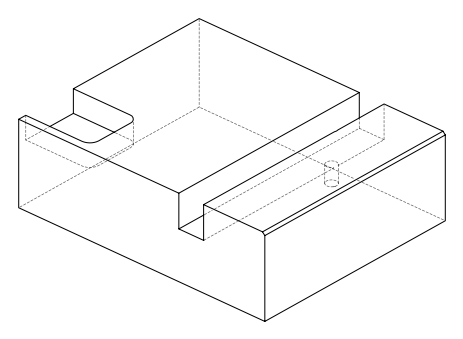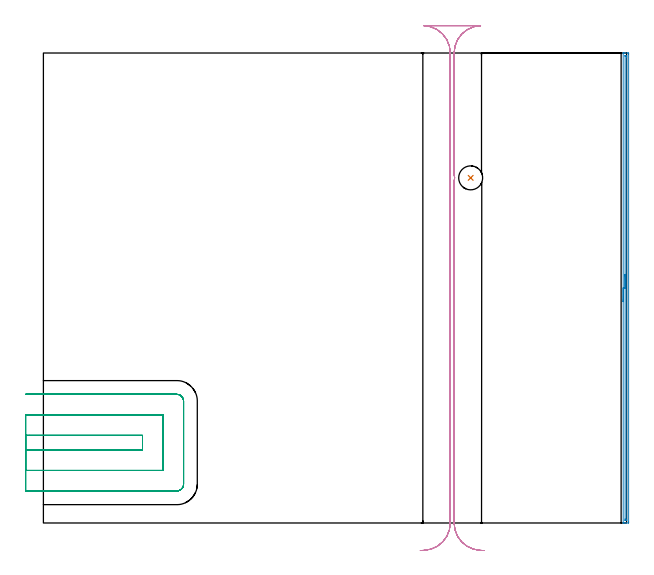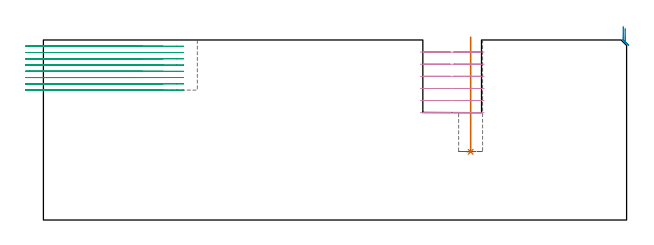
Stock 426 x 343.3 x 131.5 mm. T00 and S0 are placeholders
(PLAN: 4 operations, 3 tool changes, 30.9 min)
(1 INDEXABLE_INSERT_DRILL_BLIND_HOLE_FROM_SOLID | STEP1POCKET | NXT0302_006 | 0.34 min | 19567 mm3)
(2 AREA_MILL | FG_CHAMFER_SURFACE | UGT0205_001 | 5.65 min | 2745 mm3)
(3 MILL_SLOT | SLOT_PARTIAL_RECTANGULAR | UGT0201_094 | Follow Part, ap 5, ae 75% | 14.44 min | 369200 mm3)
(4 MILL_RECTANGULAR_SLOT | SLOT_RECTANGULAR | UGT0201_019 | Follow Part, ap 10, ae 75% | 10.51 min | 767852 mm3)
(TOOL NXT0302_006 | Index. Insert Drill 17.5mm [880-D1750L25-05] | D17.5 PA176 FL88 Z2)
(TOOL UGT0205_001 | Chamfer Mill 20 x 3 x 45 deg. | D20 FL50 Z2)
(TOOL UGT0201_094 | End mill 20 mm | D20 FL38 Z4)
(TOOL UGT0201_019 | End mill 40 mm | D40 FL63 Z6)
(OP 1 INDEXABLE_INSERT_DRILL_BLIND_HOLE_FROM_SOLID)
G17 G21 G94 G90
T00 M6
G54
G17 G0 G90 X312.1 Y252.1 S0 M3
G43 Z141.5 H1
G94 G81 G98 Z49.8 F250. R133.5
G80
M5
M2
(OP 2 AREA_MILL)
G17 G21 G94 G90
T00 M6
G54
G17 G0 G90 X423.5 Y161.65 S1061 M3
G43 Z141.5 H0
G94 G1 Y161.688 Z140.628 F250.
Y161.802 Z139.763
Y161.991 Z138.912
Y162.253 Z138.08
Y162.587 Z137.274
Y162.99 Z136.5
Y163.458 Z135.764
Y163.99 Z135.072
Y164.579 Z134.429
Y165.222 Z133.839
Y165.914 Z133.308
Y166.65 Z132.84
Y167.424 Z132.437
Y168.23 Z132.103
Y169.062 Z131.841
Y169.913 Z131.652
Y170.778 Z131.538
Y171.65 Z131.5
Y343.132
X423.502 Y343.29 Z131.488
X423.55 Y343.297 Z131.441
X423.599 Y343.299 Z131.393
X423.699 Y343.3 Z131.3
X423.977 Z131.022
X424.632 Z130.363
X426.695 Z128.302
X427.236 Y343.296 Z127.759
X427.493 Y343.29 Z127.502
X427.498 Y342.955 Z127.5
X427.5 Y342.685
Y342.413
Y0.615
X427.498 Y0.345
X427.493 Y0.01 Z127.502
X427.236 Y0. Z127.759
X425.827 Z129.169
X424.632 Z130.363
X423.699 Z131.3
X423.599 Z131.392
X423.551 Z131.44
X423.503 Y0.01 Z131.488
X423.5 Y0.168 Z131.5
Y171.65
X424.914 Z130.086
X424.915 Y340.899 Z130.085
X424.917 Y341.2 Z130.083
X424.919 Y341.274 Z130.081
X424.92 Y341.286 Z130.08
X424.934 Y341.29 Z130.066
X424.98 Y341.295 Z130.02
X425.111 Y341.299 Z129.889
X425.5 Z129.5
X425.981 Y341.297 Z129.019
X426.065 Y341.29 Z128.935
X426.079 Y341.288 Z128.921
X426.081 Y341.26 Z128.919
X426.084 Y341.191 Z128.916
X426.085 Y340.899 Z128.915
X426.086 Y340.296 Z128.914
X426.085 Y2.401 Z128.915
X426.083 Y2.1 Z128.917
X426.081 Y2.026 Z128.919
X426.079 Y2.014 Z128.921
X426.066 Y2.01 Z128.934
X426.02 Y2.005 Z128.98
X425.889 Y2.001 Z129.111
X425.5 Z129.5
X425.019 Y2.003 Z129.981
X424.935 Y2.01 Z130.065
X424.921 Y2.012 Z130.079
X424.919 Y2.04 Z130.081
X424.916 Y2.109 Z130.084
X424.915 Y2.401 Z130.085
X424.914 Y3.004 Z130.086
Y171.65
Y172.522 Z130.124
Y173.386 Z130.238
Y174.238 Z130.427
Y175.07 Z130.689
Y175.876 Z131.023
Y176.65 Z131.426
Y177.386 Z131.894
Y178.078 Z132.425
Y178.721 Z133.015
Y179.31 Z133.658
Y179.841 Z134.35
Y180.31 Z135.086
Y180.713 Z135.86
Y181.047 Z136.666
Y181.309 Z137.498
Y181.498 Z138.349
Y181.612 Z139.214
Y181.65 Z140.086
G0 Z141.5
M5
M2
(OP 3 MILL_SLOT)
G17 G21 G94 G90
T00 M6
G54
G17 G0 G90 X-13. Y53.4 S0 M3
G43 Z141.5 H0
Z126.925
G94 G1 X-10. F250.
X72.4 F500.
Y64.
X-10.
X-13. F250.
Y38.4
X-10.
X87.4 F500.
Y79.
X-10.
X-13. F250.
Y23.4
X-10.
X97.4 F500.
G3 X102.4 Y28.4 R5.
G1 Y89.
G3 X97.4 Y94. R5.
G1 X-10.
X-13. F250.
G0 Y53.4 Z122.35
G1 X-10.
X72.4 F500.
Y64.
X-10.
X-13. F250.
Y38.4
X-10.
X87.4 F500.
Y79.
X-10.
X-13. F250.
Y23.4
X-10.
X97.4 F500.
G3 X102.4 Y28.4 R5.
G1 Y89.
G3 X97.4 Y94. R5.
G1 X-10.
X-13. F250.
G0 Y53.4 Z117.775
G1 X-10.
X72.4 F500.
Y64.
X-10.
X-13. F250.
Y38.4
X-10.
X87.4 F500.
Y79.
X-10.
X-13. F250.
Y23.4
X-10.
X97.4 F500.
G3 X102.4 Y28.4 R5.
G1 Y89.
G3 X97.4 Y94. R5.
G1 X-10.
X-13. F250.
G0 Y53.4 Z113.2
G1 X-10.
X72.4 F500.
Y64.
X-10.
X-13. F250.
Y38.4
X-10.
X87.4 F500.
Y79.
X-10.
X-13. F250.
Y23.4
X-10.
X97.4 F500.
G3 X102.4 Y28.4 R5.
G1 Y89.
G3 X97.4 Y94. R5.
G1 X-10.
X-13. F250.
G0 Y53.4 Z108.625
G1 X-10.
X72.4 F500.
Y64.
X-10.
X-13. F250.
Y38.4
X-10.
X87.4 F500.
Y79.
X-10.
X-13. F250.
Y23.4
X-10.
X97.4 F500.
G3 X102.4 Y28.4 R5.
G1 Y89.
G3 X97.4 Y94. R5.
G1 X-10.
X-13. F250.
G0 Y53.4 Z104.05
G1 X-10.
X72.4 F500.
Y64.
X-10.
X-13. F250.
Y38.4
X-10.
X87.4 F500.
Y79.
X-10.
X-13. F250.
Y23.4
X-10.
X97.4 F500.
G3 X102.4 Y28.4 R5.
G1 Y89.
G3 X97.4 Y94. R5.
G1 X-10.
X-13. F250.
G0 Y53.4 Z99.475
G1 X-10.
X72.4 F500.
Y64.
X-10.
X-13. F250.
Y38.4
X-10.
X87.4 F500.
Y79.
X-10.
X-13. F250.
Y23.4
X-10.
X97.4 F500.
G3 X102.4 Y28.4 R5.
G1 Y89.
G3 X97.4 Y94. R5.
G1 X-10.
X-13. F250.
G0 Y53.4 Z94.9
G1 X-10.
X72.4 F500.
Y64.
X-10.
X-13. F250.
Y38.4
X-10.
X87.4 F500.
Y79.
X-10.
X-13. F250.
Y23.4
X-10.
X97.4 F500.
G3 X102.4 Y28.4 R5.
G1 Y89.
G3 X97.4 Y94. R5.
G1 X-10.
X-13. F250.
G0 Z141.5
M5
M2
(OP 4 MILL_RECTANGULAR_SLOT)
G17 G21 G94 G90
T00 M6
G54
G17 G0 G90 X321.9 Y-20.134 S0 M3
G43 Z141.5 H0
Z122.65
G94 G1 X318.905 Y-19.97 F250.
G2 X300. Y0. R20. F500.
G1 Y248.111
G2 X300.402 Y252.1 R20.
X300. Y256.089 R20.
G1 Y343.3
G2 X319.368 Y363.29 R20.
G1 X277.832
G2 X297.2 Y343.3 R20.
G1 Y0.
G2 X278.295 Y-19.97 R20.
G1 X275.3 Y-20.134 F250.
G0 X321.9 Z113.8
G1 X318.905 Y-19.97
G2 X300. Y0. R20. F500.
G1 Y248.111
G2 X300.402 Y252.1 R20.
X300. Y256.089 R20.
G1 Y343.3
G2 X319.368 Y363.29 R20.
G1 X277.832
G2 X297.2 Y343.3 R20.
G1 Y0.
G2 X278.295 Y-19.97 R20.
G1 X275.3 Y-20.134 F250.
G0 X321.9 Z104.95
G1 X318.905 Y-19.97
G2 X300.003 Y-0.32 R20. F500.
X300. Y0. R20. F449.
G1 Y229.68
Y248.111 F500.
G2 X300.402 Y252.1 R20.
X300. Y256.089 R20.
G1 Y259.626
Y319.626 F449.
Y343.3 F500.
G2 X319.368 Y363.29 R20.
G1 X277.832
G2 X297.2 Y343.3 R20.
G1 Y0.
G2 X278.295 Y-19.97 R20.
G1 X275.3 Y-20.134 F250.
G0 X321.9 Z96.1
G1 X318.905 Y-19.97
G2 X300. Y0. R20. F500.
G1 Y248.111
G2 X300.402 Y252.1 R20.
X300. Y256.089 R20.
G1 Y343.3
G2 X319.368 Y363.29 R20.
G1 X277.832
G2 X297.2 Y343.3 R20.
G1 Y0.
G2 X278.295 Y-19.97 R20.
G1 X275.3 Y-20.134 F250.
G0 X321.9 Z87.25
G1 X318.905 Y-19.97
G2 X300. Y0. R20. F500.
G1 Y248.111
G2 X300.402 Y252.1 R20.
X300. Y256.089 R20.
G1 Y343.3
G2 X319.368 Y363.29 R20.
G1 X277.832
G2 X297.2 Y343.3 R20.
G1 Y0.
G2 X278.295 Y-19.97 R20.
G1 X275.3 Y-20.134 F250.
G0 X321.9 Z78.4
G1 X318.905 Y-19.97
G2 X300.003 Y-0.32 R20. F500.
X300. Y0. R20. F449.
G1 Y229.68
Y248.111 F500.
G2 X300.402 Y252.1 R20.
X300. Y256.089 R20.
G1 Y259.626
Y319.626 F449.
Y343.3 F500.
G2 X319.368 Y363.29 R20.
G1 X277.832
G2 X297.2 Y343.3 R20.
G1 Y0.
G2 X278.295 Y-19.97 R20.
G1 X275.3 Y-20.134 F250.
G0 Z141.5
M5
M2
